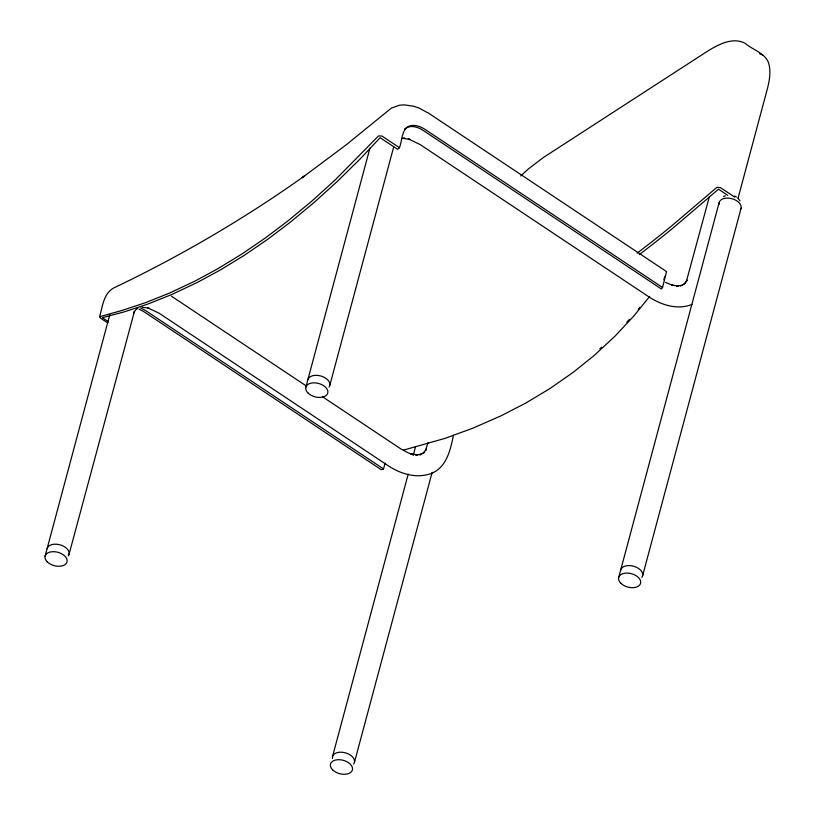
<?xml version="1.0" encoding="UTF-8"?>
<svg xmlns="http://www.w3.org/2000/svg" width="815" height="815" viewBox="0 0 815 815"><rect width="100%" height="100%" fill="white"/><g stroke="black" fill="none" stroke-linecap="round" stroke-linejoin="round"><path stroke-width="1.22" d="M107.886 323.046L100.703 318.268L99.603 316.709C102.517 306.797 103.413 293.838 113.489 288.072C180.268 256.236 244.347 218.736 304.637 175.867L302.151 177.701L346.049 144.948L391.363 108.11L399.513 105.227L404.383 104.87L413.806 106.276L419.083 108.089L428.741 113.275L666.578 271.609L662.534 287.491L661.413 288.999L423.78 130.797C418.401 127.099 410.271 124.277 404.647 128.984M45.09 556.176L109.821 314.6M69.061 554.282L134.434 311.401L133.619 313.143L135.076 310.678M305.819 387.329L369.898 148.208M329.79 385.434L393.706 146.894M108.436 321.762L102.283 317.667L124.247 311.88L148.177 303.954L172.189 294.327L197.342 282.438L220.193 270.071L244.042 255.482L267.717 239.284L290.109 222.373L314.346 202.273L337.196 181.541L359.69 159.414L380.157 137.715L397.598 149.318L399.452 147.698C402.406 140.567 401.316 127.191 411.432 125.53C416.465 124.838 421.375 126.967 425.491 129.687L662.534 287.491M138.958 309.028L144.184 311.86L381.216 469.674L383.529 468.951L385.077 463.185M332.489 756.697L408.234 474.024M413.174 455.585L415.487 446.987M427.967 442.708L425.522 450.726L426.337 448.984L423.016 453.527L424.544 452.091L419.776 454.902L421.742 454.067L415.742 455.014L417.769 454.892L410.77 453.853L412.431 454.393L408.6 453.059L400.736 448.841L322.516 396.762M354.454 762.31L432.174 472.252M453.435 435.241C450.542 450.135 446.07 469.318 429.21 474.126C415.334 478.405 400.369 473.678 388.602 465.997L159.22 313.286L147.535 307.734L149.196 308.274L142.197 307.224M663.879 279.769L664.806 276.305M709.366 196.71L686.25 281.878L687.065 280.136L683.744 284.68L685.272 283.243L680.505 286.055M618.656 577.58L719.136 202.599M738.125 197.953L767.587 87.989C769.655 79.544 771.194 70.457 768.28 62.022C764.052 52.568 752.612 49.827 745.287 43.419C732.97 36.675 718.647 44.418 708.001 50.887L543.279 157.57L528.324 168.97L520.734 175.999M642.627 575.685L741.09 208.202M99.603 316.709L122.067 310.434L145.997 302.497L170.009 292.88L195.172 280.992L218.013 268.614L241.872 254.025L265.537 237.837L287.929 220.916L312.165 200.816L335.016 180.095L378.537 135.891L382.011 136.085L399.452 147.698M638.257 309.282L639.836 307.326M649.606 296.497L633.805 316.037L615.07 336.116L594.828 354.912L573.128 372.394L550.033 388.49L525.593 403.17L501.052 415.813L472.914 428.17L444.786 438.45L403.384 450.145M626.817 322.21L629.404 319.439M599.84 348.861L601.633 347.19M135.422 310.026L137.633 308.396M723.567 196.629L725.36 195.804M691.915 304.443C677.713 310.189 661.597 305.136 649.331 297.149L419.949 144.438L408.264 138.886L409.925 139.426L402.926 138.377L404.953 138.255L401.826 138.489M682.471 285.219L676.47 286.167L678.498 286.045L671.499 285.005L673.159 285.545L665.478 282.397M759.621 53.729L762.718 55.033M140.679 307.917L145.895 310.749L383.529 468.951M734.621 195.997L736.383 196.955M734.723 197.128L720.368 187.572L716.884 187.368L670.551 226.845A933.093 356.797 -56.3 0 1 637.126 253.149M727.744 195.335L718.514 189.192L672.732 228.292A933.093 356.797 -56.3 0 1 639.306 254.606M171.364 296.13L306.664 386.208M737.82 198.126L740.04 200.836M620.663 570.082A11.339 6.928 15 0 1 634.651 566.557A11.339 6.928 15 0 1 641.843 577.336M332.459 758.541A11.339 6.928 15 0 1 345.061 752.754A11.339 6.928 15 0 1 353.669 763.961M719.095 204.443A11.339 6.928 15 0 1 731.697 198.646A11.339 6.928 15 0 1 740.305 209.852M47.107 548.678A11.339 6.928 15 0 1 61.084 545.154A11.339 6.928 15 0 1 68.277 555.942M307.826 379.831A11.339 6.928 15 0 1 321.813 376.306A11.339 6.928 15 0 1 329.005 387.094M620.755 583.173A11.339 6.928 15 0 0 639.836 584.834A11.339 6.928 15 0 0 628.324 573.139A11.339 6.928 15 0 0 620.755 583.173M332.581 769.788A11.339 6.928 15 0 0 351.662 771.459A11.339 6.928 15 0 0 340.15 759.753A11.339 6.928 15 0 0 332.581 769.788M47.189 561.769A11.339 6.928 15 0 0 66.27 563.44A11.339 6.928 15 0 0 54.758 551.735A11.339 6.928 15 0 0 47.189 561.769M307.917 392.922A11.339 6.928 15 0 0 326.998 394.592A11.339 6.928 15 0 0 315.487 382.887A11.339 6.928 15 0 0 307.917 392.922"/></g></svg>
